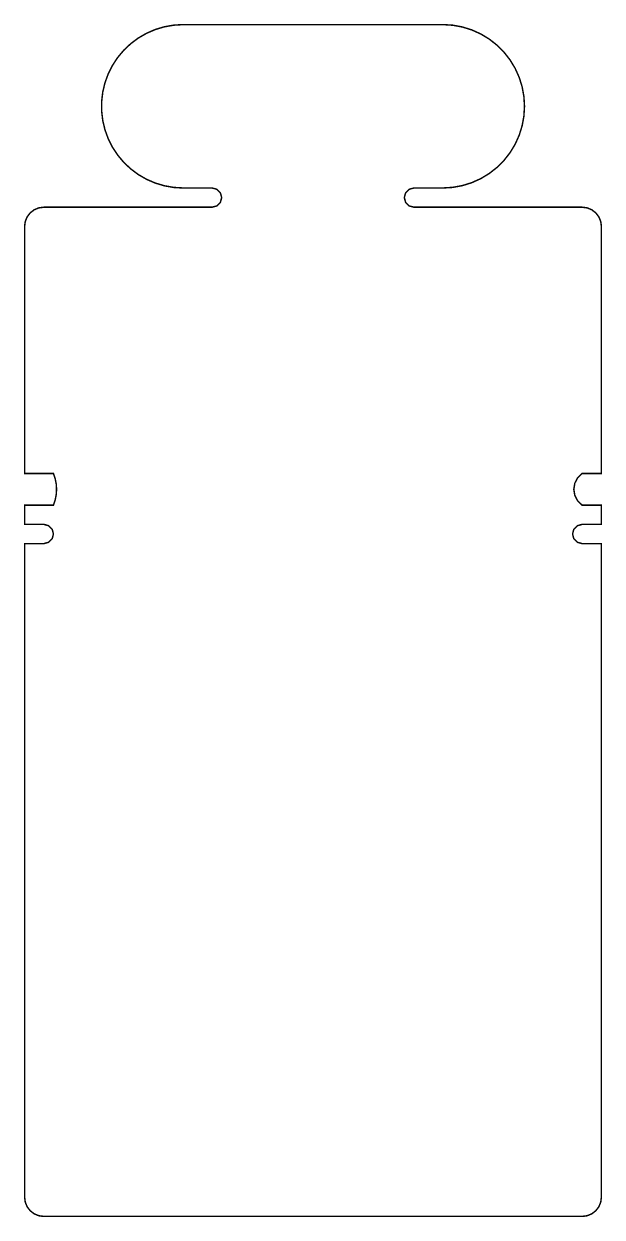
# Model space of a CAD drawing. Extents: x 0 to 60, y 0 to 124.
import ezdxf

# ---------------------------------------------------------------- set-up
doc = ezdxf.new("R2010")
doc.units = 0
doc.layers.add('Board_Outline', color=21, linetype='CONTINUOUS')

msp = doc.modelspace()

# ---------------------------------------------------------------- linework, layer by layer
at = {"layer": 'Board_Outline', "linetype": 'CONTINUOUS', "const_width": 0.1524}
msp.add_lwpolyline([(2, 0), (58, 0), (58.5176, 0.0682), (59, 0.268), (59.4142, 0.5858), (59.732, 1), (59.9319, 1.4823), (60, 2), (60, 70), (58, 70), (57.5, 70.134), (57.134, 70.5), (57, 71), (57.134, 71.5), (57.5, 71.866), (58, 72), (60, 72), (60, 74), (58, 74), (57.5342, 74.4447), (57.2339, 75.0144), (57.1303, 75.65), (57.234, 76.2856), (57.5343, 76.8553), (58, 77.3), (60, 77.3), (60, 103), (59.9318, 103.5176), (59.732, 104), (59.4142, 104.4142), (59, 104.732), (58.5177, 104.9318), (58, 105), (40.5, 105), (40, 105.134), (39.634, 105.5), (39.5, 106), (39.634, 106.5), (40, 106.866), (40.5, 107), (43.5, 107), (44.5246, 107.062), (45.5342, 107.247), (46.5141, 107.5524), (47.4501, 107.9736), (48.3285, 108.5046), (49.1365, 109.1376), (49.8623, 109.8634), (50.4954, 110.6714), (51.0264, 111.5498), (51.4476, 112.4858), (51.753, 113.4658), (51.938, 114.4754), (52, 115.5), (51.938, 116.5245), (51.753, 117.5341), (51.4476, 118.5141), (51.0264, 119.4501), (50.4954, 120.3285), (49.8624, 121.1365), (49.1366, 121.8623), (48.3286, 122.4953), (47.4502, 123.0263), (46.5142, 123.4476), (45.5342, 123.753), (44.5246, 123.938), (43.5, 124), (16.5, 124), (15.5132, 123.9425), (14.5398, 123.7709), (13.5928, 123.4874), (12.6852, 123.0959), (11.8292, 122.6016), (11.0363, 122.0114), (10.3173, 121.333), (9.6819, 120.5758), (9.1388, 119.75), (8.6952, 118.8667), (8.3571, 117.9378), (8.1291, 116.976), (8.0144, 115.9942), (8.0144, 115.0057), (8.1291, 114.024), (8.3571, 113.0621), (8.6952, 112.1333), (9.1388, 111.25), (9.682, 110.4241), (10.3173, 109.6669), (11.0363, 108.9886), (11.8292, 108.3983), (12.6852, 107.9041), (13.5929, 107.5126), (14.5398, 107.2291), (15.5132, 107.0574), (16.5, 107), (19.5, 107), (20, 106.866), (20.366, 106.5), (20.5, 106), (20.366, 105.5), (20, 105.134), (19.5, 105), (2, 105), (1.4824, 104.9318), (1, 104.732), (0.5858, 104.4142), (0.268, 104), (0.0682, 103.5176), (0, 103), (0, 77.3), (3, 77.3), (3.1798, 76.7657), (3.2889, 76.2126), (3.3255, 75.65), (3.2889, 75.0874), (3.1798, 74.5343), (3, 74), (0, 74), (0, 72), (2, 72), (2.5, 71.866), (2.866, 71.5), (3, 71), (2.866, 70.5), (2.5, 70.134), (2, 70), (0, 70), (0, 2), (0.0682, 1.4824), (0.268, 1), (0.5858, 0.5858), (1, 0.2679), (1.4824, 0.0681), (2, 0)], dxfattribs=at)

doc.saveas('drawing.dxf')
